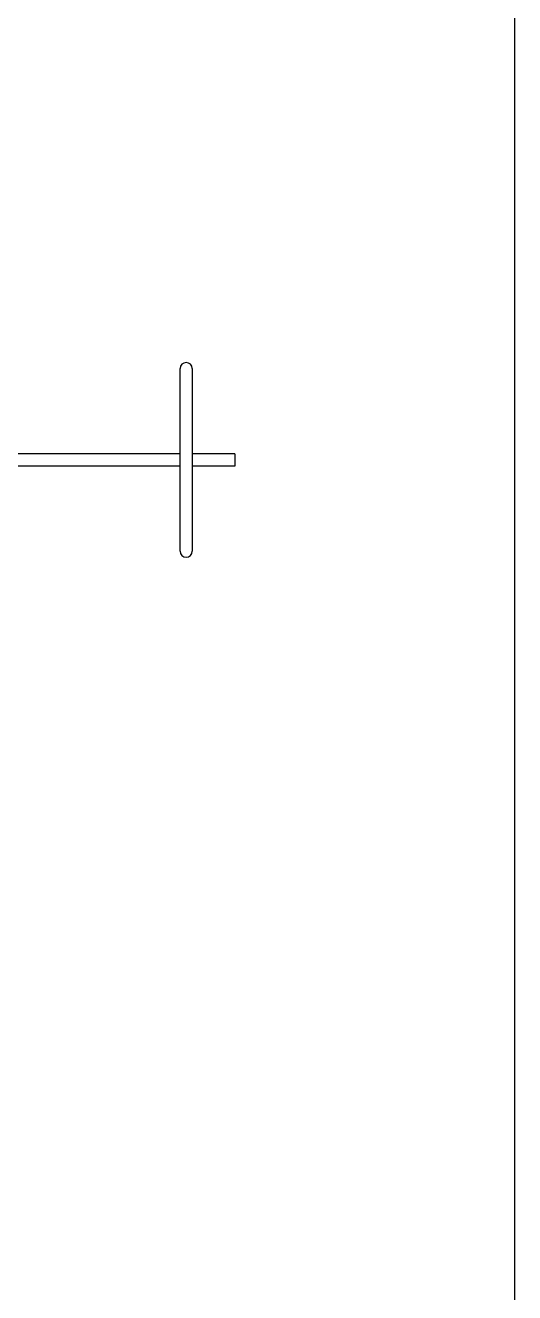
# Model space of a CAD drawing. Header units: inches. Extents: x 295136 to 296247, y 2627183 to 2627409.
# Drawn here: x 295246.29 to 295248.3, y 2627250.11 to 2627255.32 of the extents above; entities that cross this region are included whole.
import ezdxf

# ---------------------------------------------------------------- set-up
doc = ezdxf.new("R2010")
doc.units = ezdxf.units.IN
doc.header["$MEASUREMENT"] = 0
doc.layers.add('EQUIPMENT LAYOUT-EMBED 1_DWG$0$DwgTemplate', color=7, linetype='Continuous')
doc.layers.add('Layout', color=6, linetype='Continuous')

# ---------------------------------------------------------------- blocks, each defined once
blk = doc.blocks.new('A$C55974CAD')
at = {"layer": 'EQUIPMENT LAYOUT-EMBED 1_DWG$0$DwgTemplate', "color": 7, "lineweight": 25}
for p, q in [((22.775, 1.375), (22.775, 2.8185)), ((22.825, 1.375), (22.825, 2.8185)), ((22.425, 1.375), (23.175, 1.375)), ((23.175, 1.325), (22.425, 1.325)), ((22.775, 1.15), (22.775, 1.325)), ((22.825, 1.15), (22.825, 1.325)), ((22.825, 1.15), (22.775, 1.15)), ((61, 0), (0, 0))]:
    blk.add_line(p, q, dxfattribs=at)
for centre, start, end in [((22.425, 1.35), 90, 270), ((23.175, 1.35), 270, 90)]:
    blk.add_arc(centre, 0.025, start, end, dxfattribs=at)

msp = doc.modelspace()

# ---------------------------------------------------------------- block references
at = {"layer": 'Layout', "rotation": 90}
msp.add_blockref('A$C55974CAD', (295248.3027, 2627230.7321), dxfattribs=at)

doc.saveas('drawing.dxf')
